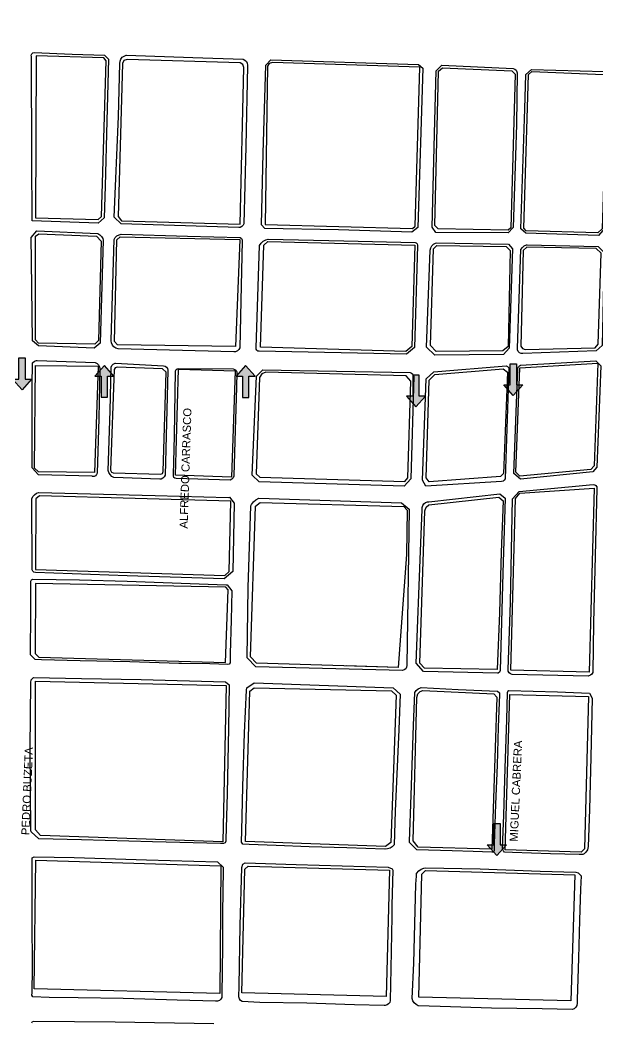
# Model space of a CAD drawing. Header units: metres. Extents: x 668617 to 675126, y 2286318 to 2293677.
# Drawn here: x 673570 to 673927, y 2292069 to 2292688 of the extents above; entities that cross this region are included whole.
import ezdxf

# ---------------------------------------------------------------- set-up
doc = ezdxf.new("R2010")
doc.units = ezdxf.units.M
doc.header["$MEASUREMENT"] = 0
for name, color, linetype in [('0_SENTIDO-VIAL', 30, 'Continuous'), ('DMTG-BANQUETA', 252, 'Continuous'), ('DMTG-MANZANA', 253, 'Continuous'), ('DMTG-NOM-CALLES', 251, 'Continuous'), ('DMTG-TRAZA-BASE', 7, 'Continuous'), ('DMTG_SECCIONES_VIALES', 250, 'Continuous')]:
    doc.layers.add(name, color=color, linetype=linetype)
doc.styles.get("Standard").update_dxf_attribs({"font": 'arial.ttf'})

# ---------------------------------------------------------------- blocks, each defined once
blk = doc.blocks.new('traza_base_proyecto')
at = {"layer": '0_SENTIDO-VIAL'}
for points in [[(2016.66, -171.86), (2016.66, -184.93), (2020.58, -184.93), (2014.7, -191.47), (2008.81, -184.93), (2012.74, -184.93), (2012.74, -171.86)], [(2016.66, -171.86), (2016.66, -184.93), (2020.58, -184.93), (2014.7, -191.47), (2008.81, -184.93), (2012.74, -184.93), (2012.74, -171.86)], [(2067.51, -196.16), (2067.51, -183.08), (2071.43, -183.08), (2065.55, -176.55), (2059.67, -183.08), (2063.59, -183.08), (2063.59, -196.16)], [(2067.51, -196.16), (2067.51, -183.08), (2071.43, -183.08), (2065.55, -176.55), (2059.67, -183.08), (2063.59, -183.08), (2063.59, -196.16)], [(2154.73, -196.19), (2154.73, -183.12), (2158.65, -183.12), (2152.77, -176.59), (2146.89, -183.12), (2150.81, -183.12), (2150.81, -196.19)], [(2154.73, -196.19), (2154.73, -183.12), (2158.65, -183.12), (2152.77, -176.59), (2146.89, -183.12), (2150.81, -183.12), (2150.81, -196.19)], [(2320.06, -175.45), (2320.06, -188.52), (2323.98, -188.52), (2318.1, -195.06), (2312.22, -188.52), (2316.14, -188.52), (2316.14, -175.45)], [(2320.06, -175.45), (2320.06, -188.52), (2323.98, -188.52), (2318.1, -195.06), (2312.22, -188.52), (2316.14, -188.52), (2316.14, -175.45)], [(2256.02, -182.43), (2256.02, -195.5), (2252.1, -195.5), (2257.99, -202.03), (2263.87, -195.5), (2259.95, -195.5), (2259.95, -182.43)], [(2256.02, -182.43), (2256.02, -195.5), (2252.1, -195.5), (2257.99, -202.03), (2263.87, -195.5), (2259.95, -195.5), (2259.95, -182.43)], [(2309.92, -459.37), (2309.92, -472.45), (2313.84, -472.45), (2307.96, -478.98), (2302.08, -472.45), (2306, -472.45), (2306, -459.37)], [(2309.92, -459.37), (2309.92, -472.45), (2313.84, -472.45), (2307.96, -478.98), (2302.08, -472.45), (2306, -472.45), (2306, -459.37)]]:
    blk.add_hatch(color=256, dxfattribs=at).paths.add_polyline_path(points)
for points in [[(2008.81, -184.93), (2012.74, -184.93), (2012.74, -171.86), (2016.66, -171.86), (2016.66, -184.93), (2020.58, -184.93), (2014.7, -191.47)], [(2059.67, -183.08), (2063.59, -183.08), (2063.59, -196.16), (2067.51, -196.16), (2067.51, -183.08), (2071.43, -183.08), (2065.55, -176.55)], [(2146.89, -183.12), (2150.81, -183.12), (2150.81, -196.19), (2154.73, -196.19), (2154.73, -183.12), (2158.65, -183.12), (2152.77, -176.59)], [(2316.14, -175.45), (2320.06, -175.45), (2320.06, -188.52), (2323.98, -188.52), (2318.1, -195.06), (2312.22, -188.52), (2316.14, -188.52)], [(2263.87, -195.5), (2259.95, -195.5), (2259.95, -182.43), (2256.02, -182.43), (2256.02, -195.5), (2252.1, -195.5), (2257.99, -202.03)], [(2306, -459.37), (2309.92, -459.37), (2309.92, -472.45), (2313.84, -472.45), (2307.96, -478.98), (2302.08, -472.45), (2306, -472.45)]]:
    blk.add_lwpolyline(points, close=True, dxfattribs=at)
at = {"layer": 'DMTG-BANQUETA', "linetype": 'Continuous', "lineweight": 25}
for points in [[(2065.46, -85.37, 0), (2061.75, -88.62, 0), (2020.83, -87.31, 0), (2020.6, -49.47, 0), (2020.4, 14.25, 0), (2020.33, 15.11, 0), (2020.66, 15.92, 0), (2021.31, 16.51, 0), (2022.15, 16.75, 0), (2045.63, 15.75, 0), (2065.69, 15.04, 0), (2067.98, 12.53, 0), (2067.07, -25.57, 0), (2066.09, -65.92, 0)], [(2149.45, -91.28, 0), (2148.66, -91.4, 0), (2075.84, -89.01, 0), (2071.61, -84.92, 0), (2074.24, -22.86, 0), (2075.15, 9.97, 0), (2075.24, 11.34, 0), (2075.7, 12.63, 0), (2076.54, 13.71, 0), (2077.64, 14.51, 0), (2078.94, 14.96, 0), (2079.08, 14.99, 0), (2120.24, 13.54, 0), (2151.22, 12.52, 0), (2152.33, 12.03, 0), (2153.22, 11.21, 0), (2153.79, 10.15, 0), (2153.99, 8.95, 0), (2153.96, 8.45, 0), (2152.99, -41.36, 0), (2151.56, -88.98, 0), (2151.16, -89.99, 0), (2150.42, -90.8, 0)], [(2259.05, -91.25, 0), (2255.35, -94.28, 0), (2210.21, -92.84, 0), (2164.59, -91.94, 0), (2162.67, -89.72, 0), (2163.69, -45.42, 0), (2165.15, 8.93, 0), (2168.35, 12.08, 0), (2259.53, 9.36, 0), (2262.34, 7.06, 0)], [(2318.07, -91.39, 0), (2314.96, -94.65, 0), (2270.31, -94.36, 0), (2267.92, -91.14, 0), (2269.7, -25.5, 0), (2270.5, 5.28, 0), (2273.96, 8.88, 0), (2318.06, 6.83, 0), (2319.06, 6.46, 0), (2319.85, 5.75, 0), (2320.33, 4.8, 0), (2320.44, 4.18, 0), (2320.02, -27.76, 0)], [(2374.85, -91.59, 0), (2370.69, -96.29, 0), (2325.87, -94.85, 0), (2322.87, -92.2, 0), (2325.27, -18.02, 0), (2325.94, 3.14, 0), (2329.3, 6.17, 0), (2329.3, 6.18, 0), (2374.49, 5, 0), (2377.62, 1.84, 0), (2376.38, -40.62, 0)], [(2062.88, -162.68, 0), (2059.16, -165.91, 0), (2024.76, -164.48, 0), (2021.16, -161.37, 0), (2020.44, -112.06, 0), (2020.33, -97.56, 0), (2023.87, -93.47, 0), (2061.45, -95.14, 0), (2062.73, -95.85, 0), (2063.78, -96.86, 0), (2064.51, -98.12, 0), (2064.85, -99.26, 0)], [(2146.59, -168.01, 0), (2145.48, -168.12, 0), (2073.94, -166.25, 0), (2072.59, -165.8, 0), (2071.42, -165.02, 0), (2070.52, -163.92, 0), (2069.94, -162.62, 0), (2069.76, -161.22, 0), (2069.77, -160.96, 0), (2071.49, -98.66, 0), (2072.23, -97.42, 0), (2073.29, -96.43, 0), (2074.56, -95.77, 0), (2075.91, -95.49, 0), (2116.77, -96.66, 0), (2149.49, -97.54, 0), (2150.21, -98.16, 0), (2150.59, -99.02, 0), (2150.65, -99.54, 0), (2149.87, -136.7, 0), (2149.12, -165.65, 0), (2148.56, -166.71, 0), (2147.69, -167.53, 0)], [(2257.11, -165.49, 0), (2252.15, -169.62, 0), (2161.06, -167.72, 0), (2160.27, -167.59, 0), (2159.63, -167.11, 0), (2159.33, -166.37, 0), (2159.36, -165.72, 0), (2161.3, -102.5, 0), (2162.32, -101.03, 0), (2163.65, -99.83, 0), (2165.2, -98.95, 0), (2166.64, -98.5, 0), (2213.47, -99.64, 0), (2257.42, -100.6, 0), (2258.19, -100.84, 0), (2258.75, -101.42, 0), (2258.97, -102.19, 0), (2258.92, -102.67, 0)], [(2312.16, -169.7, 0), (2269.58, -170.24, 0), (2264.57, -165.23, 0), (2266.78, -105.26, 0), (2267.13, -103.87, 0), (2267.85, -102.65, 0), (2268.88, -101.67, 0), (2270.14, -101, 0), (2270.9, -100.8, 0), (2315.22, -101.7, 0), (2317.58, -104.59, 0), (2315.66, -165.8, 0)], [(2369.36, -167.5, 0), (2324.01, -169.11, 0), (2322.94, -169.09, 0), (2321.94, -168.68, 0), (2321.16, -167.94, 0), (2320.7, -166.96, 0), (2320.62, -165.9, 0), (2322.84, -104.95, 0), (2323.72, -103.72, 0), (2324.89, -102.76, 0), (2326.27, -102.14, 0), (2326.64, -102.04, 0), (2370.55, -102.98, 0), (2374.25, -106.81, 0), (2372.96, -164.18, 0)], [(2060.04, -244.61, 0), (2059.14, -244.98, 0), (2058.17, -244.97, 0), (2058.06, -244.94, 0), (2024.9, -244.01, 0), (2020.9, -239.7, 0), (2020.94, -189.08, 0), (2021.1, -174.81, 0), (2022.25, -173.96, 0), (2023.6, -173.46, 0), (2023.99, -173.39, 0), (2059.84, -174.74, 0), (2060.98, -175.29, 0), (2061.9, -176.17, 0), (2062.51, -177.28, 0), (2062.73, -178.4, 0), (2062.16, -209.23, 0), (2061.07, -243, 0), (2060.73, -243.9, 0)], [(2100.58, -246.62, 0), (2099.82, -246.75, 0), (2071.31, -245.7, 0), (2070.02, -244.97, 0), (2069, -243.92, 0), (2068.27, -242.62, 0), (2067.94, -241.27, 0), (2069.08, -204.42, 0), (2069.63, -177.65, 0), (2070.17, -176.54, 0), (2071.03, -175.68, 0), (2072.13, -175.12, 0), (2072.28, -175.09, 0), (2102.11, -176.64, 0), (2103.13, -176.87, 0), (2103.98, -177.48, 0), (2104.55, -178.36, 0), (2104.76, -179.37, 0), (2104.75, -179.59, 0), (2103.09, -244.25, 0), (2102.54, -245.31, 0), (2101.67, -246.12, 0)], [(2144.28, -246.74, 0), (2143.28, -247.29, 0), (2109.79, -246.2, 0), (2109.04, -246.08, 0), (2108.44, -245.6, 0), (2108.14, -244.87, 0), (2108.24, -244.12, 0), (2108.74, -219.97, 0), (2109.54, -179.89, 0), (2109.55, -179.82, 0), (2109.83, -179.04, 0), (2110.45, -178.51, 0), (2111.23, -178.31, 0), (2145.07, -178.65, 0), (2145.14, -178.66, 0), (2146.09, -178.94, 0), (2146.87, -179.58, 0), (2147.32, -180.46, 0), (2147.04, -190.02, 0), (2146.38, -216.17, 0), (2145.44, -244.71, 0), (2145.41, -244.82, 0), (2145.01, -245.87, 0)], [(2254.77, -246.59, 0), (2250.69, -251.1, 0), (2161.05, -248.43, 0), (2156.76, -244.18, 0), (2159.41, -183.08, 0), (2163.33, -179.29, 0), (2254.39, -180.94, 0), (2255.34, -181.24, 0), (2256.1, -181.87, 0), (2256.55, -182.77, 0), (2256.62, -183.08, 0)], [(2310.81, -248.05, 0), (2264.11, -250.99, 0), (2262.04, -247.28, 0), (2264.35, -184.76, 0), (2268.94, -180.53, 0), (2313.82, -176.75, 0), (2314.62, -177.09, 0), (2315.2, -177.74, 0), (2315.42, -178.51, 0), (2313.07, -246.45, 0), (2312.56, -247.28, 0), (2311.77, -247.85, 0)], [(2367.17, -242.26, 0), (2322.61, -246.8, 0), (2318.42, -243.17, 0), (2320.94, -178.2, 0), (2321.27, -177.34, 0), (2321.94, -176.69, 0), (2322.58, -176.42, 0), (2369.06, -173.58, 0), (2372.13, -176.75, 0), (2369.83, -239.37, 0)], [(2364.85, -368.19, 0), (2364.63, -368.22, 0), (2317.42, -367.2, 0), (2316.4, -366.87, 0), (2315.57, -366.21, 0), (2315.05, -365.28, 0), (2314.9, -364.22, 0), (2314.9, -364.18, 0), (2316.4, -322.85, 0), (2317.63, -258.82, 0), (2321.73, -254.32, 0), (2367.48, -250, 0), (2368.4, -250.14, 0), (2369.19, -250.66, 0), (2369.69, -251.45, 0), (2369.82, -252.37, 0), (2369.8, -252.54, 0), (2368.71, -294.11, 0), (2367.72, -335.31, 0), (2367.24, -366.05, 0), (2366.72, -367.04, 0), (2365.89, -367.78, 0)], [(2096.87, -256.87, 0), (2142.06, -257.93, 0), (2142.74, -257.91, 0), (2145.75, -261.58, 0), (2144.82, -303.62, 0), (2139.5, -308.23, 0), (2079.62, -306.29, 0), (2022.91, -304.3, 0), (2022.02, -304.09, 0), (2021.31, -303.52, 0), (2020.92, -302.7, 0), (2020.86, -302.18, 0), (2020.73, -258.77, 0), (2021.36, -257.42, 0), (2022.34, -256.28, 0), (2023.57, -255.42, 0), (2024.98, -254.93, 0), (2025.01, -254.93, 0)], [(2250.76, -364.41, 0), (2249.71, -364.73, 0), (2158.98, -362.54, 0), (2153.62, -356.95, 0), (2154.33, -313.66, 0), (2155.98, -263.07, 0), (2156.44, -262.26, 0), (2157.64, -260.69, 0), (2159.13, -259.4, 0), (2160.86, -258.43, 0), (2249.13, -261.33, 0), (2253.83, -265.32, 0), (2252.44, -361.43, 0), (2252.44, -361.74, 0), (2252.22, -362.82, 0), (2251.64, -363.76, 0)], [(2308.78, -366.4, 0), (2308.4, -366.57, 0), (2262.73, -365.43, 0), (2258.13, -360.35, 0), (2260.79, -291.23, 0), (2261.83, -265.48, 0), (2261.83, -264.19, 0), (2262.22, -262.97, 0), (2262.96, -261.91, 0), (2263.99, -261.14, 0), (2265.21, -260.72, 0), (2266, -260.66, 0), (2309.81, -255.73, 0), (2313.11, -258.42, 0), (2311.67, -304.79, 0), (2309.92, -364.9, 0), (2309.5, -365.78, 0)], [(2143.2, -360.19, 0), (2142.59, -360.85, 0), (2141.69, -361.09, 0), (2130.69, -360.77, 0), (2113.11, -360.44, 0), (2111.51, -360.48, 0), (2081.28, -359.51, 0), (2050.61, -358.83, 0), (2026.63, -358.16, 0), (2022.69, -358.01, 0), (2019.88, -355.11, 0), (2019.98, -328.35, 0), (2020.12, -309.66, 0), (2020.59, -308.85, 0), (2021.24, -308.44, 0), (2050.19, -308.95, 0), (2079.63, -309.73, 0), (2140.84, -311.97, 0), (2141.46, -311.98, 0), (2144.31, -315.58, 0), (2143.88, -333.74, 0), (2143.28, -354.27, 0)], [(2139.02, -471.68, 0), (2137.34, -471.71, 0), (2095.28, -470.59, 0), (2051.3, -469.34, 0), (2024.99, -468.66, 0), (2020.34, -464.37, 0), (2020, -463.84, 0), (2019.7, -412.94, 0), (2020.14, -372.25, 0), (2020.19, -370.6, 0), (2021.7, -369.1, 0), (2051.37, -369.8, 0), (2088.21, -370.46, 0), (2140.33, -371.74, 0), (2142.65, -373.69, 0), (2142.22, -400.48, 0), (2141.38, -440.69, 0), (2140.56, -469.12, 0), (2140.55, -470.27, 0), (2140.08, -471.11, 0)], [(2240.49, -474.94, 0), (2238.94, -475.04, 0), (2238.79, -475.03, 0), (2215.2, -474.27, 0), (2192.06, -473.6, 0), (2171.62, -472.84, 0), (2154.94, -472.24, 0), (2151.01, -471.95, 0), (2150.23, -470.86, 0), (2150.48, -463.59, 0), (2151.13, -436.62, 0), (2152.06, -403.26, 0), (2153.25, -376.97, 0), (2153.5, -375.47, 0), (2158.09, -372.37, 0), (2209.78, -374.31, 0), (2243.83, -375.52, 0), (2248.14, -379.44, 0), (2247.38, -401.32, 0), (2245.13, -451.56, 0), (2244.44, -472.43, 0), (2243.33, -473.59, 0), (2241.99, -474.44, 0)], [(2305.39, -477, 0), (2304.82, -477.04, 0), (2293.26, -476.62, 0), (2280.35, -476.21, 0), (2258.51, -475.51, 0), (2253.95, -470.96, 0), (2253.96, -470.28, 0), (2255, -441.87, 0), (2256.44, -398.74, 0), (2257.23, -378.33, 0), (2258.13, -377.09, 0), (2259.32, -376.12, 0), (2260.72, -375.49, 0), (2261.24, -375.36, 0), (2284.01, -376.46, 0), (2308.45, -377.48, 0), (2309.69, -378.55, 0), (2309.69, -379.62, 0), (2308.83, -399.8, 0), (2308.13, -423.2, 0), (2307.05, -447.37, 0), (2306.33, -472.11, 0), (2306.24, -476.05, 0), (2305.97, -476.98, 0)], [(2360.28, -478.37, 0), (2358.81, -478.49, 0), (2341.07, -478, 0), (2317.58, -477.19, 0), (2312.75, -476.87, 0), (2312, -476.2, 0), (2311.57, -475.27, 0), (2311.53, -474.25, 0), (2311.53, -474.24, 0), (2312.26, -454.1, 0), (2313.14, -425.19, 0), (2314.1, -395.34, 0), (2314.48, -378.47, 0), (2315, -377.37, 0), (2315.46, -377.12, 0), (2345.38, -377.94, 0), (2365.28, -378.84, 0), (2366.78, -381.99, 0), (2365.95, -418.25, 0), (2365.19, -450.71, 0), (2364.39, -473.42, 0), (2364, -475.61, 0), (2362.96, -477.01, 0), (2361.94, -477.92, 0), (2361.11, -478.37, 0)], [(2135.44, -568.87, 0), (2134.23, -568.95, 0), (2134.08, -568.93, 0), (2110.44, -568.26, 0), (2077.03, -567.37, 0), (2049.39, -566.95, 0), (2031.39, -566.62, 0), (2021.29, -566.25, 0), (2020.79, -565.35, 0), (2020.8, -563.83, 0), (2021.03, -548.3, 0), (2020.94, -518.37, 0), (2020.9, -490.05, 0), (2020.96, -480.45, 0), (2022.06, -479.82, 0), (2046.9, -480.34, 0), (2091.44, -481.7, 0), (2135.37, -482.99, 0), (2138.81, -486.19, 0), (2138.81, -487.5, 0), (2138.58, -514.82, 0), (2138.55, -534.98, 0), (2138.14, -565, 0), (2138.08, -566.62, 0), (2137.47, -567.69, 0), (2136.55, -568.46, 0)], [(2240.19, -571.29, 0), (2239.06, -571.56, 0), (2238.35, -571.53, 0), (2220.04, -571.12, 0), (2190.55, -570.27, 0), (2161.63, -569.69, 0), (2150.54, -569.26, 0), (2149.58, -568.53, 0), (2148.9, -567.53, 0), (2148.59, -566.37, 0), (2148.69, -559.79, 0), (2149.45, -522.17, 0), (2150.37, -486.36, 0), (2151.03, -484.46, 0), (2152.49, -483.61, 0), (2183.94, -484.49, 0), (2240.86, -486.23, 0), (2243.26, -487.33, 0), (2243.64, -488.07, 0), (2243.1, -509.69, 0), (2243.04, -516.66, 0), (2242.57, -548.83, 0), (2242.08, -568.62, 0), (2241.77, -569.73, 0), (2241.11, -570.62, 0)], [(2354.49, -574.19, 0), (2354.48, -574.19, 0), (2335.99, -573.78, 0), (2304.69, -573.22, 0), (2272.87, -572.29, 0), (2259.39, -571.78, 0), (2258.05, -571.09, 0), (2256.94, -570.07, 0), (2256.13, -568.8, 0), (2255.69, -567.36, 0), (2255.69, -567.22, 0), (2256.61, -545.46, 0), (2257.94, -496.71, 0), (2258.23, -491.74, 0), (2258.25, -490.12, 0), (2259.69, -488.41, 0), (2261.19, -487.56, 0), (2262.94, -486.87, 0), (2263.97, -486.73, 0), (2297.69, -487.36, 0), (2334.8, -488.71, 0), (2356.74, -489.28, 0), (2358.11, -489.82, 0), (2359.28, -490.7, 0), (2359.99, -491.57, 0), (2359.69, -499.87, 0), (2359.12, -518.99, 0), (2358.48, -542.37, 0), (2357.65, -567.87, 0), (2357.63, -570.22, 0), (2357.34, -571.53, 0), (2356.69, -572.69, 0), (2355.69, -573.6, 0)]]:
    blk.add_polyline3d(points, close=True, dxfattribs=at)
blk.add_polyline3d([(2020.73, -582.27, 0), (2021.07, -581.44, 0), (2021.86, -581.21, 0), (2072.19, -581.68, 0), (2133.14, -582.72, 0)], dxfattribs=at)
at = {"layer": 'DMTG-MANZANA', "color": 8, "linetype": 'Continuous', "lineweight": 25}
for p, q in [((2155.44, -377.56), (2158.07, -375.42)), ((2158.07, -375.42), (2242.93, -377.33)), ((2152.67, -470.31), (2155.44, -377.56)), ((2245.67, -380.11), (2242.47, -470.93)), ((2242.93, -377.33), (2245.67, -380.11)), ((2239.28, -473.47), (2152.67, -470.31)), ((2242.47, -470.93), (2239.28, -473.47))]:
    blk.add_line(p, q, dxfattribs=at)
at = {"layer": 'DMTG-MANZANA', "linetype": 'Continuous', "lineweight": 25}
for points in [[(2063.82, -84.54, 0), (2066.64, 11.44, 0), (2065.27, 13.48, 0), (2023.31, 14.6, 0), (2022.92, -85.41, 0), (2061.65, -86.45, 0)], [(2063.82, -84.54, 0), (2066.64, 11.44, 0), (2065.27, 13.48, 0), (2023.31, 14.6, 0), (2022.92, -85.41, 0), (2061.65, -86.45, 0)], [(2149.39, 10.41, 0), (2079.5, 12.4, 0), (2077.57, 11.8, 0), (2076.73, 9.96, 0), (2074.01, -84.61, 0), (2076.15, -87.13, 0), (2149.38, -89.27, 0), (2151.68, 7.47, 0), (2151.09, 9.38, 0)], [(2149.39, 10.41, 0), (2079.5, 12.4, 0), (2077.57, 11.8, 0), (2076.73, 9.96, 0), (2074.01, -84.61, 0), (2076.15, -87.13, 0), (2149.38, -89.27, 0), (2151.68, 7.47, 0), (2151.09, 9.38, 0)], [(2169.3, 10.51, 0), (2167.38, 9.93, 0), (2166.34, 8.21, 0), (2164.78, -89.59, 0), (2255.8, -92.02, 0), (2257.51, -90.49, 0), (2260.3, 7.59, 0)], [(2169.3, 10.51, 0), (2167.38, 9.93, 0), (2166.34, 8.21, 0), (2164.78, -89.59, 0), (2255.8, -92.02, 0), (2257.51, -90.49, 0), (2260.3, 7.59, 0)], [(2319.27, 3.27, 0), (2316.51, -91.45, 0), (2315, -93.09, 0), (2271.61, -92.27, 0), (2269.57, -90.14, 0), (2272.01, 5.1, 0), (2274.39, 7.18, 0), (2317.32, 5.43, 0)], [(2319.27, 3.27, 0), (2316.51, -91.45, 0), (2315, -93.09, 0), (2271.61, -92.27, 0), (2269.57, -90.14, 0), (2272.01, 5.1, 0), (2274.39, 7.18, 0), (2317.32, 5.43, 0)], [(2373.08, -92.11, 0), (2370.39, -94.54, 0), (2325.99, -93.36, 0), (2324.59, -91.83, 0), (2327.47, 3.1, 0), (2329.51, 5.02, 0), (2373.95, 3.09, 0), (2375.92, 0.76, 0)], [(2373.08, -92.11, 0), (2370.39, -94.54, 0), (2325.99, -93.36, 0), (2324.59, -91.83, 0), (2327.47, 3.1, 0), (2329.51, 5.02, 0), (2373.95, 3.09, 0), (2375.92, 0.76, 0)], [(2061.96, -161.01, 0), (2059.59, -163.39, 0), (2024.88, -162.69, 0), (2023.05, -160.59, 0), (2022.99, -96.68, 0), (2024.92, -95.22, 0), (2060.56, -96.65, 0), (2063.53, -99.69, 0)], [(2061.96, -161.01, 0), (2059.59, -163.39, 0), (2024.88, -162.69, 0), (2023.05, -160.59, 0), (2022.99, -96.68, 0), (2024.92, -95.22, 0), (2060.56, -96.65, 0), (2063.53, -99.69, 0)], [(2149.2, -98.75, 0), (2146.44, -164.88, 0), (2073.6, -163.79, 0), (2071.74, -161.71, 0), (2073.24, -98.93, 0), (2075.3, -97.05, 0)], [(2149.2, -98.75, 0), (2146.44, -164.88, 0), (2073.6, -163.79, 0), (2071.74, -161.71, 0), (2073.24, -98.93, 0), (2075.3, -97.05, 0)], [(2257.24, -102.16, 0), (2255.52, -164.83, 0), (2251.68, -167.85, 0), (2161.9, -165.16, 0), (2164.07, -102.27, 0), (2166.58, -100.07, 0)], [(2257.24, -102.16, 0), (2255.52, -164.83, 0), (2251.68, -167.85, 0), (2161.9, -165.16, 0), (2164.07, -102.27, 0), (2166.58, -100.07, 0)], [(2313.69, -103.08, 0), (2316.29, -105.63, 0), (2314.98, -164.72, 0), (2311.66, -167.5, 0), (2270.58, -167.83, 0), (2267.02, -164.21, 0), (2268.78, -104.47, 0), (2270.95, -102.49, 0)], [(2313.69, -103.08, 0), (2316.29, -105.63, 0), (2314.98, -164.72, 0), (2311.66, -167.5, 0), (2270.58, -167.83, 0), (2267.02, -164.21, 0), (2268.78, -104.47, 0), (2270.95, -102.49, 0)], [(2370.57, -163.47, 0), (2372.43, -107.22, 0), (2369.42, -104.37, 0), (2326.39, -103.48, 0), (2324.22, -105.54, 0), (2322.78, -164.52, 0), (2323.77, -166.01, 0), (2325.48, -166.56, 0), (2368.71, -165.69, 0)], [(2370.57, -163.47, 0), (2372.43, -107.22, 0), (2369.42, -104.37, 0), (2326.39, -103.48, 0), (2324.22, -105.54, 0), (2322.78, -164.52, 0), (2323.77, -166.01, 0), (2325.48, -166.56, 0), (2368.71, -165.69, 0)], [(2061.61, -176.88, 0), (2059.31, -242.65, 0), (2024.83, -242.2, 0), (2022.3, -239.95, 0), (2023.06, -176.44, 0)], [(2061.61, -176.88, 0), (2059.31, -242.65, 0), (2024.83, -242.2, 0), (2022.3, -239.95, 0), (2023.06, -176.44, 0)], [(2101.45, -178.57, 0), (2073.31, -177.53, 0), (2072.24, -178, 0), (2071.59, -178.97, 0), (2069.39, -241.18, 0), (2069.84, -242.38, 0), (2071.02, -242.88, 0), (2100.29, -243.71, 0), (2101.5, -243.21, 0), (2101.9, -241.96, 0), (2103.6, -180.75, 0)], [(2101.45, -178.57, 0), (2073.31, -177.53, 0), (2072.24, -178, 0), (2071.59, -178.97, 0), (2069.39, -241.18, 0), (2069.84, -242.38, 0), (2071.02, -242.88, 0), (2100.29, -243.71, 0), (2101.5, -243.21, 0), (2101.9, -241.96, 0), (2103.6, -180.75, 0)], [(2146.33, -179.77, 0), (2143.97, -245.44, 0), (2109.48, -244.31, 0), (2111.35, -178.88, 0)], [(2146.33, -179.77, 0), (2143.97, -245.44, 0), (2109.48, -244.31, 0), (2111.35, -178.88, 0)], [(2314.5, -180.68, 0), (2312.01, -243.29, 0), (2310.25, -245.05, 0), (2266.06, -248.39, 0), (2264.34, -245.91, 0), (2266.23, -185.61, 0), (2269.59, -182.07, 0), (2311.84, -178.6, 0)], [(2314.5, -180.68, 0), (2312.01, -243.29, 0), (2310.25, -245.05, 0), (2266.06, -248.39, 0), (2264.34, -245.91, 0), (2266.23, -185.61, 0), (2269.59, -182.07, 0), (2311.84, -178.6, 0)], [(2370.29, -175.01, 0), (2368.1, -238.4, 0), (2366.05, -240.81, 0), (2322.18, -244.8, 0), (2319.6, -242.38, 0), (2322.18, -177.95, 0)], [(2370.29, -175.01, 0), (2368.1, -238.4, 0), (2366.05, -240.81, 0), (2322.18, -244.8, 0), (2319.6, -242.38, 0), (2322.18, -177.95, 0)], [(2251.89, -182.92, 0), (2165.3, -180.6, 0), (2162.84, -181.76, 0), (2161.29, -183.99, 0), (2159.34, -243.32, 0), (2161.53, -245.44, 0), (2251.02, -248.22, 0), (2252.96, -245.98, 0), (2254.84, -186.15, 0)], [(2251.89, -182.92, 0), (2165.3, -180.6, 0), (2162.84, -181.76, 0), (2161.29, -183.99, 0), (2159.34, -243.32, 0), (2161.53, -245.44, 0), (2251.02, -248.22, 0), (2252.96, -245.98, 0), (2254.84, -186.15, 0)], [(2368.05, -252.22, 0), (2364.93, -365.85, 0), (2316.52, -364.7, 0), (2319.41, -258.72, 0), (2322.16, -255.25, 0)], [(2368.05, -252.22, 0), (2364.93, -365.85, 0), (2316.52, -364.7, 0), (2319.41, -258.72, 0), (2322.16, -255.25, 0)], [(2023, -302.4, 0), (2139.85, -306.2, 0), (2142.58, -303.8, 0), (2143.63, -260.39, 0), (2025.41, -256.95, 0), (2023.22, -258.75, 0)], [(2023, -302.4, 0), (2139.85, -306.2, 0), (2142.58, -303.8, 0), (2143.63, -260.39, 0), (2025.41, -256.95, 0), (2023.22, -258.75, 0)], [(2308.06, -364.22, 0), (2263.27, -363.38, 0), (2260.35, -360.35, 0), (2263.53, -266.23, 0), (2264.22, -264, 0), (2266.03, -262.52, 0), (2309.24, -257.89, 0), (2311.83, -260.1, 0), (2310.58, -291.81, 0), (2309.66, -329.28, 0)], [(2308.06, -364.22, 0), (2263.27, -363.38, 0), (2260.35, -360.35, 0), (2263.53, -266.23, 0), (2264.22, -264, 0), (2266.03, -262.52, 0), (2309.24, -257.89, 0), (2311.83, -260.1, 0), (2310.58, -291.81, 0), (2309.66, -329.28, 0)], [(2252.11, -293.22, 0), (2246.94, -363.01, 0), (2159.4, -360.22, 0), (2155.78, -356.32, 0), (2158.91, -263.39, 0), (2161.68, -261.08, 0), (2250.46, -263.63, 0), (2252.63, -265.94, 0)], [(2252.11, -293.22, 0), (2246.94, -363.01, 0), (2159.4, -360.22, 0), (2155.78, -356.32, 0), (2158.91, -263.39, 0), (2161.68, -261.08, 0), (2250.46, -263.63, 0), (2252.63, -265.94, 0)], [(2025.09, -356.56, 0), (2140.29, -359.81, 0), (2142.01, -315, 0), (2140.63, -313.47, 0), (2023.02, -311.03, 0), (2022.78, -354.35, 0)], [(2025.09, -356.56, 0), (2140.29, -359.81, 0), (2142.01, -315, 0), (2140.63, -313.47, 0), (2023.02, -311.03, 0), (2022.78, -354.35, 0)], [(2022.96, -371.43, 0), (2140.82, -373.99, 0), (2138.6, -470.52, 0), (2025.98, -466.69, 0), (2023, -463.26, 0)], [(2022.96, -371.43, 0), (2140.82, -373.99, 0), (2138.6, -470.52, 0), (2025.98, -466.69, 0), (2023, -463.26, 0)], [(2152.67, -470.31, 0), (2155.44, -377.56, 0), (2158.07, -375.42, 0), (2242.93, -377.33, 0), (2245.67, -380.11, 0), (2242.47, -470.93, 0), (2239.28, -473.47, 0)], [(2307.93, -381.31, 0), (2304.94, -475.22, 0), (2259.44, -473.8, 0), (2256.3, -469.93, 0), (2258.59, -381.4, 0), (2259.11, -379.28, 0), (2260.66, -377.74, 0), (2262.23, -377.24, 0), (2306, -379.18, 0)], [(2307.93, -381.31, 0), (2304.94, -475.22, 0), (2259.44, -473.8, 0), (2256.3, -469.93, 0), (2258.59, -381.4, 0), (2259.11, -379.28, 0), (2260.66, -377.74, 0), (2262.23, -377.24, 0), (2306, -379.18, 0)], [(2364.54, -380.91, 0), (2362.06, -474.93, 0), (2360, -476.97, 0), (2313.2, -475.5, 0), (2315.95, -379.74, 0)], [(2364.54, -380.91, 0), (2362.06, -474.93, 0), (2360, -476.97, 0), (2313.2, -475.5, 0), (2315.95, -379.74, 0)], [(2136.79, -564.26, 0), (2022.21, -561.29, 0), (2023.12, -481.82, 0), (2137.53, -485.31, 0)], [(2136.79, -564.26, 0), (2022.21, -561.29, 0), (2023.12, -481.82, 0), (2137.53, -485.31, 0)], [(2241.6, -488.1, 0), (2239.63, -565.97, 0), (2150.51, -563.85, 0), (2152.25, -487.54, 0), (2154.29, -485.54, 0)], [(2241.6, -488.1, 0), (2239.63, -565.97, 0), (2150.51, -563.85, 0), (2152.25, -487.54, 0), (2154.29, -485.54, 0)], [(2356.08, -491.03, 0), (2353.72, -568.84, 0), (2259.69, -566.5, 0), (2261.55, -490.51, 0), (2263.82, -488.25, 0)], [(2356.08, -491.03, 0), (2353.72, -568.84, 0), (2259.69, -566.5, 0), (2261.55, -490.51, 0), (2263.82, -488.25, 0)]]:
    blk.add_polyline3d(points, close=True, dxfattribs=at)
blk.add_polyline3d([(2252.11, -293.22, 0), (2246.94, -363.01, 0), (2214.79, -361.99, 0)], dxfattribs=at)
at = {"layer": 'DMTG-NOM-CALLES'}
for s, rotation, p in [('ALFREDO CARRASCO', 88.13384, (2116.91, -277.29)), ('MIGUEL CABRERA', 87.48632, (2320.86, -470.56)), ('PEDRO BUZETA', 87.64584, (2019.17, -466.55))]:
    blk.add_text(s, height=5, rotation=rotation, dxfattribs=at).set_placement(p)

msp = doc.modelspace()

# ---------------------------------------------------------------- linework, layer by layer
at = {"layer": 'DMTG_SECCIONES_VIALES', "color": 6}
msp.add_circle((673067.74788, 2291619.20218), 2058.07959, dxfattribs=at)

# ---------------------------------------------------------------- block references
at = {"layer": 'DMTG-TRAZA-BASE'}
msp.add_blockref('traza_base_proyecto', (671556.78644, 2292651.27973), dxfattribs=at)

doc.saveas('drawing.dxf')
